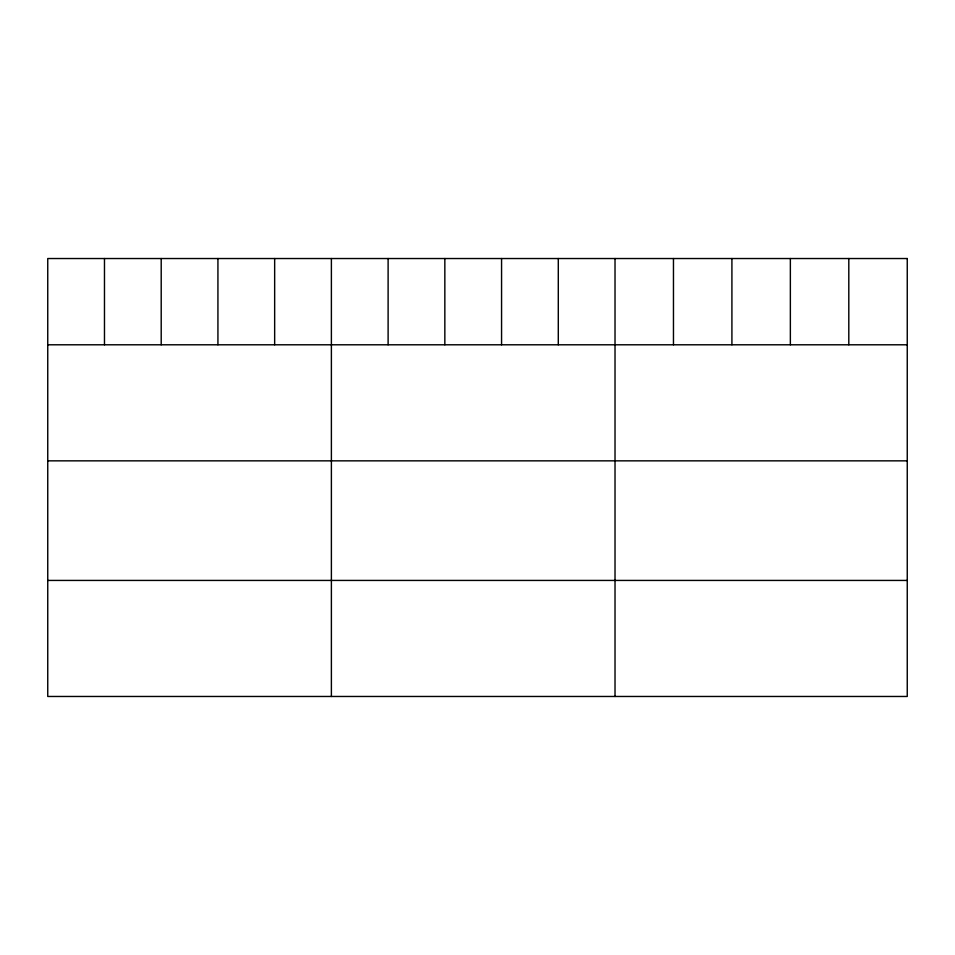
<?xml version="1.0" encoding="UTF-8"?>
<svg xmlns="http://www.w3.org/2000/svg" width="955" height="955" viewBox="0 0 955 955"><rect width="100%" height="100%" fill="white"/><g stroke="black" fill="none" stroke-linecap="round" stroke-linejoin="round"><path stroke-width="1.43" d="M47.75 344.791L907.25 344.791M47.75 460.847L907.25 460.847M47.75 580.425L907.25 580.425M848.804 258.53L848.804 344.791M790.358 258.53L790.358 344.791M731.912 258.53L731.912 344.791M673.466 258.53L673.466 344.791M615.02 258.53L615.02 696.47M558.293 258.53L558.293 344.791M501.566 258.53L501.566 344.791M444.839 258.53L444.839 344.791M388.112 258.53L388.112 344.791M331.385 258.53L331.385 696.47M274.658 258.53L274.658 344.791M217.931 258.53L217.931 344.791M161.204 258.53L161.204 344.791M104.477 258.53L104.477 344.791M907.25 258.53L47.75 258.53L47.75 696.47L907.25 696.47L907.25 258.53"/></g></svg>
